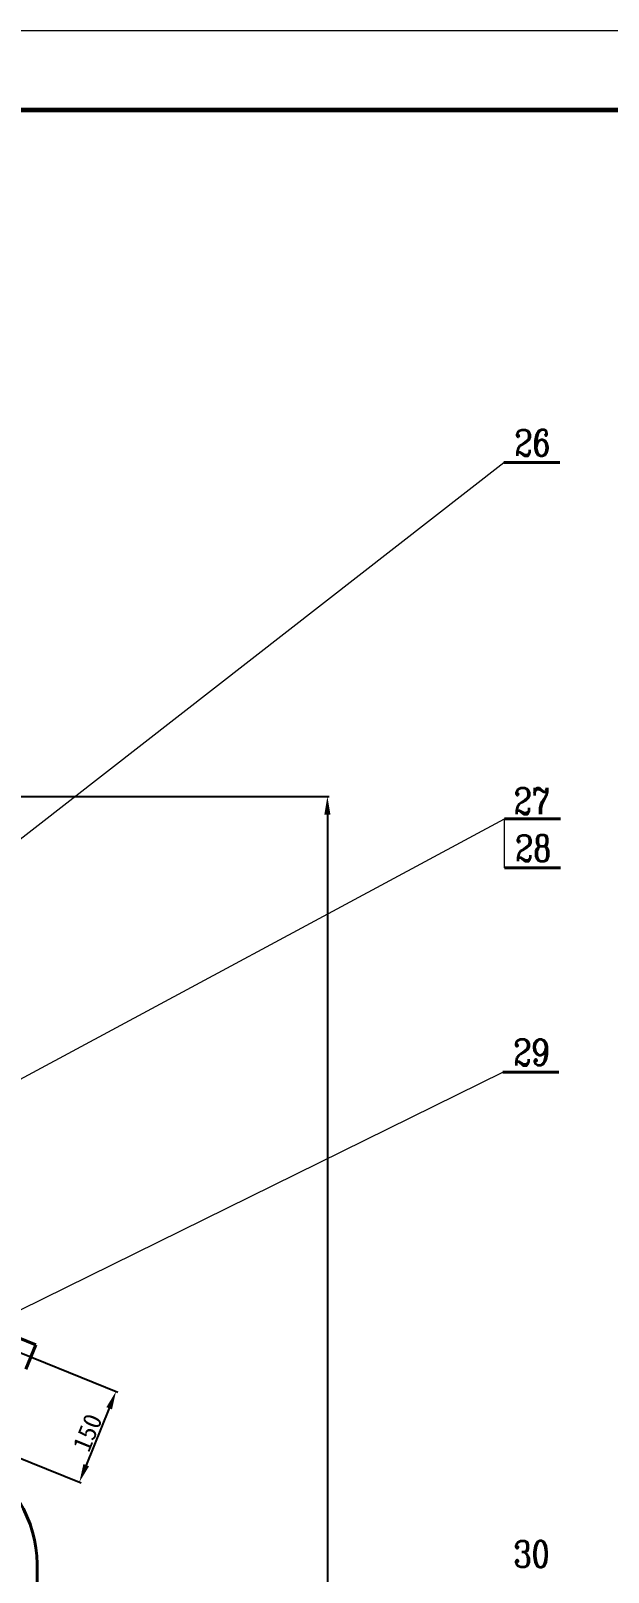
# Model space of a CAD drawing. Extents: x -6180 to 3578, y -1551 to 12127.
# Drawn here: x -2696 to -1748, y 9596 to 12127 of the extents above; entities that cross this region are included whole.
import ezdxf
from ezdxf.enums import TextEntityAlignment as Align

# ---------------------------------------------------------------- set-up
doc = ezdxf.new("R2010")
doc.units = 0
doc.header["$LTSCALE"] = 25
doc.header["$PDMODE"] = 1
doc.layers.get('Defpoints').update_dxf_attribs({"linetype": 'CONTINUOUS'})
for name, color, linetype, lineweight in [('A 粗实线', 1, 'CONTINUOUS', 40), ('B 细实线', 7, 'CONTINUOUS', 18), ('C 文 字', 2, 'CONTINUOUS', 20), ('J 标注尺寸', 2, 'CONTINUOUS', 18)]:
    doc.layers.add(name, color=color, linetype=linetype, lineweight=lineweight)
doc.styles.add('ROMANC', font='romanc', dxfattribs={"width": 0.7, "height": 6})
doc.styles.get("Standard").update_dxf_attribs({"font": 'SIMFANG.TTF'})
doc.dimstyles.new('通用标注4.0', dxfattribs={"dimtxt": 30, "dimasz": 30, "dimexe": 3, "dimexo": 3, "dimgap": 3, "dimtad": 1, "dimdec": 0, "dimzin": 0, "dimdsep": 46, "dimtxsty": 'Standard', "dimcen": 3, "dimadec": 0, "dimazin": 0, "dimtfac": 0.375, "dimtdec": 0, "dimtmove": 2, "dimatfit": 3, "dimfxl": 0, "dimtzin": 0, "dimarcsym": 0})

# ---------------------------------------------------------------- blocks, each defined once
blk = doc.blocks.new('*D129')
at = {"layer": 'Defpoints', "color": 0}
for p in [(-3067.030608145207, 10869.59975002694, 2.249885212866288), (-2642.812426335739, 5562.039724076245), (-2209.109059221024, 5562.039724076245)]:
    blk.add_point(p, dxfattribs=at)
at = {"layer": 'J 标注尺寸', "color": 0, "lineweight": -2}
for p, q in [((-3064.030608145207, 10869.59975002694), (-2206.109059221023, 10869.59975002694)), ((-2209.109059221023, 10839.59975002694), (-2209.109059221024, 5592.039724076245)), ((-2639.812426335739, 5562.039724076245), (-2206.109059221024, 5562.039724076245))]:
    blk.add_line(p, q, dxfattribs=at)
at = {"layer": 'J 标注尺寸', "color": 0}
for points in [[(-2214.109059221023, 10839.59975002694), (-2204.109059221023, 10839.59975002694), (-2209.109059221023, 10869.59975002694)], [(-2214.109059221024, 5592.039724076245), (-2204.109059221024, 5592.039724076245), (-2209.109059221024, 5562.039724076245)]]:
    blk.add_solid(points, dxfattribs=at)
at = {"layer": 'J 标注尺寸', "color": 0, "insert": (-2227.109059221025, 8215.819737051594), "char_height": 30, "attachment_point": 5, "rotation": 90}
blk.add_mtext('~5600', dxfattribs=at)
blk = doc.blocks.new('*D159')
at = {"layer": 'Defpoints', "color": 0}
for p in [(-2887.611563924453, 10026.73890195615), (-2947.812426331155, 9877.736538849), (-2616.326401815647, 9743.807491446893)]:
    blk.add_point(p, dxfattribs=at)
at = {"layer": 'J 标注尺寸', "color": 0, "lineweight": -2}
for p, q in [((-2884.830012360753, 10025.6150821759), (-2553.343987845245, 9891.68603477379)), ((-2945.030874767455, 9876.612719068751), (-2613.544850251947, 9742.683671666644)), ((-2567.363737211423, 9864.994338917035), (-2605.08820401317, 9771.623007083896))]:
    blk.add_line(p, q, dxfattribs=at)
at = {"layer": 'J 标注尺寸', "color": 0}
for points in [[(-2571.999656484257, 9866.867371884113), (-2562.727817938589, 9863.121305949955), (-2556.125539408945, 9892.809854554038)], [(-2609.724123286004, 9773.496040050975), (-2600.452284740335, 9769.749974116816), (-2616.326401815647, 9743.807491446893)]]:
    blk.add_solid(points, dxfattribs=at)
at = {"layer": 'J 标注尺寸', "color": 0, "insert": (-2602.915279994499, 9825.051591681951), "char_height": 30, "attachment_point": 5, "rotation": 67.99999999999913}
blk.add_mtext('150', dxfattribs=at)

msp = doc.modelspace()

# ---------------------------------------------------------------- linework, layer by layer
at = {"layer": 'A 粗实线'}
for p, q in [((-1919.386606370812, 11417.77903969467), (-1827.316026602046, 11417.77903969467)), ((-1918.262285826451, 10832.85148170073), (-1826.191706057685, 10832.85148170073)), ((-1918.262285826451, 10752.26758903971), (-1826.191706057685, 10752.26758903971)), ((-1921.23878410754, 10417.13860481315), (-1829.168204338774, 10417.13860481315)), ((-2688.010315418185, 9969.204774895148), (-2879.584782270227, 10046.60588370376)), ((-2688.010315418185, 9969.204774895148), (-2704.063878726643, 9929.470811399911)), ((-2685.812426331155, 6797.14140647991), (-2685.812426331155, 9609.64140647991))]:
    msp.add_line(p, q, dxfattribs=at)
at = {"layer": 'A 粗实线', "color": 5, "lineweight": 60}
msp.add_lwpolyline([(1411.937573667192, 1323.64140647991), (1411.937573667192, 11996.64140647991), (-5855.062426332808, 11996.64140647991), (-5855.062426332808, 1323.64140647991)], close=True, dxfattribs=at)
at = {"layer": 'A 粗实线', "extrusion": (0, 0, -1)}
msp.add_ellipse((-3397.812426331155, 9609.64140647991), major_axis=(712, -4.359598619607663e-14), ratio=0.5084269662921348, start_param=5.707241924044821, end_param=6.283185307179586, dxfattribs=at)
at = {"layer": 'B 细实线'}
for p, q in [((-3366.188101509011, 10291.44077390497), (-1919.386606370812, 11417.77903969467)), ((-3342.569172275464, 10067.4595135883), (-1918.262285826451, 10832.85148170073)), ((-1918.262285826448, 10752.26758903971), (-1918.262285826448, 10832.85148170073)), ((-2791.824330498435, 9988.03834755184), (-1921.23878410754, 10417.13860481315))]:
    msp.add_line(p, q, dxfattribs=at)
msp.add_lwpolyline([(1541.937573667192, 1193.64140647991), (1541.937573667192, 12126.64140647991), (-6180.062426332808, 12126.64140647991), (-6180.062426332808, 1193.64140647991)], close=True, dxfattribs=at)

# ---------------------------------------------------------------- texts
at = {"layer": 'C 文 字', "style": 'ROMANC', "width": 0.8}
for s, p in [('26', (-1872.345151226404, 11450.18665497047)), ('27', (-1873.432618242023, 10861.98514923353)), ('28', (-1871.220830682043, 10784.6752043155)), ('29', (-1874.197328963131, 10449.54622008895)), ('30', (-1873.82866209625, 9625.520941245104))]:
    msp.add_text(s, height=43.18712640000001, dxfattribs=at).set_placement(p, align=Align.MIDDLE)

# ---------------------------------------------------------------- dimensions: what is measured, and where the dimension line sits
at = {"layer": 'J 标注尺寸'}
dim = msp.add_linear_dim(base=(-2209.109059221024, 5562.039724076245), p1=(-3067.030608145207, 10869.59975002694, 2.249885212866288), p2=(-2642.812426335739, 5562.039724076245), angle=90, text='~5600', dimstyle='通用标注4.0', dxfattribs=at)
dim.commit()
dim.dimension.update_dxf_attribs({"geometry": '*D129', "text_midpoint": (-2227.109059221025, 8215.819737051594)})
dim = msp.add_aligned_dim(p1=(-2887.611563924453, 10026.73890195615), p2=(-2947.812426331155, 9877.736538849), distance=357.51919415205106, text='150', dimstyle='通用标注4.0', dxfattribs=at)
dim.commit()
dim.dimension.update_dxf_attribs({"geometry": '*D159', "text_midpoint": (-2602.915279994499, 9825.051591681951)})

doc.saveas('drawing.dxf')
